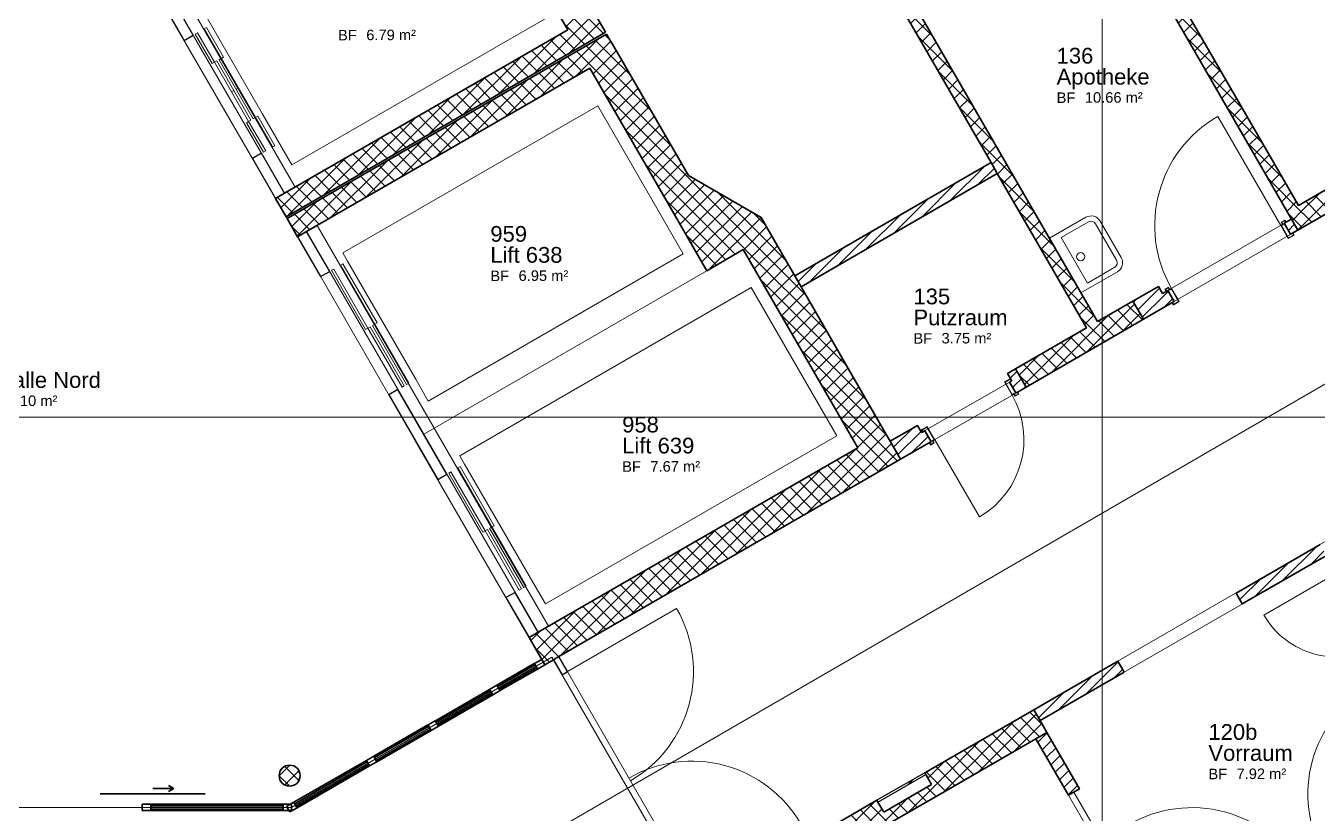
# Model space of a CAD drawing. Header units: centimetres. Extents: x -63 to 12757, y -227 to 7527.
# Drawn here: x 3756 to 4987, y 2615 to 3366 of the extents above; entities that cross this region are included whole.
import ezdxf

# ---------------------------------------------------------------- set-up
doc = ezdxf.new("R2010")
doc.units = ezdxf.units.CM
for name, color, linetype, lineweight in [('A----___H_HATCH', 252, 'Continuous', 9), ('A----___J_MARKEN', 252, 'Continuous', 15), ('A----___M_0', 7, 'Continuous', 9), ('A_E--___E_WAENDE', 7, 'Continuous', 35), ('A_E0-___E_DECKEN', 7, 'Continuous', 9), ('A_E2-___E_STUETZEN', 7, 'Continuous', 35), ('A_E5-___E_FENTUER', 252, 'Continuous', 9), ('A_I4-___E_SANITAER', 253, 'Continuous', 9), ('A_I6-___E_LIFTE', 7, 'Continuous', 9), ('A_M1-___E_TRENNWAENDE', 7, 'Continuous', 25), ('A_Z20___E_RAUM', 255, 'Continuous', 9), ('A_Z21___T_RAUMTEXT', 7, 'Continuous', 15)]:
    doc.layers.add(name, color=color, linetype=linetype, lineweight=lineweight)
doc.styles.add('Arial_1', font='arial.ttf', dxfattribs={"height": 0.2})
doc.styles.add('Arial_2', font='arial.ttf', dxfattribs={"height": 10})
doc.styles.add('Arial_3', font='arial.ttf', dxfattribs={"height": 15})
pattern_1 = [(45, (0, 0), (-7.071068, 7.071068), []), (135, (0, 0), (-7.071068, -7.071068), [])]
pattern_2 = [(45, (0, 0), (-5.656854, 5.656854), [])]
pattern_3 = [(45, (0, 0), (-22.45064, 22.45064), []), (45, (22.45, 0), (-22.45064, 22.45064), [15.875, -7.937])]

# ---------------------------------------------------------------- blocks, each defined once
blk = doc.blocks.new('_Schiebetür 1-flg - 90 x 210-1930284-033O')
at = {"layer": 'A_E5-___E_FENTUER'}
for p, q in [((-98, 2.1), (0, 2.1)), ((-64, -2.9), (-59, 0)), ((-45, 10.6), (-49, 10.6)), ((-49, 10.6), (-49, 4.6)), ((-49, 4.6), (-45, 4.6)), ((-45, 4.6), (-45, 10.6)), ((49, 10.6), (45, 10.6)), ((45, 10.6), (45, 4.6)), ((-64, -2.9), (-59, -5.8)), ((-44, -2.9), (-64, -2.9))]:
    blk.add_line(p, q, dxfattribs=at)
blk = doc.blocks.new('_Zargentür 1-flg - 120 x 210-2022588-033O')
at = {"layer": 'A_E5-___E_FENTUER'}
for p, q in [((-60, -3.3), (-60, 116.7)), ((-66, -0.8), (-62, -0.8)), ((-66, -3.3), (-66, -0.8)), ((-65.5, -3.3), (-66, -3.3)), ((-65.5, -1.3), (-65.5, -3.3)), ((-62.5, -1.3), (-65.5, -1.3)), ((-62.5, -3.8), (-62.5, -1.3)), ((-60.5, -3.8), (-62.5, -3.8)), ((-62, -0.8), (-62, -3.3)), ((-62, -3.3), (-60, -3.3)), ((-60.5, -20.3), (-60.5, -3.8)), ((-60, -3.3), (-60, -20.8)), ((60, -3.3), (62, -3.3)), ((60, -20.8), (60, -3.3)), ((60.5, -3.8), (60.5, -20.3)), ((62.5, -3.8), (60.5, -3.8)), ((62, -0.8), (66, -0.8)), ((62, -3.3), (62, -0.8)), ((62.5, -1.3), (62.5, -3.8)), ((65.5, -1.3), (62.5, -1.3)), ((65.5, -3.3), (65.5, -1.3)), ((66, -3.3), (65.5, -3.3)), ((66, -0.8), (66, -3.3)), ((-66.5, -18.3), (-66, -18.3)), ((-66.5, -20.8), (-66.5, -18.3)), ((-60, -20.8), (-66.5, -20.8)), ((-66, -18.3), (-66, -20.3)), ((-66, -20.3), (-60.5, -20.3)), ((66.5, -20.8), (60, -20.8)), ((60.5, -20.3), (66, -20.3)), ((66, -18.3), (66.5, -18.3)), ((66, -20.3), (66, -18.3)), ((66.5, -18.3), (66.5, -20.8))]:
    blk.add_line(p, q, dxfattribs=at)
blk.add_arc((-60, -3.3), 120, 360, 90, dxfattribs=at)
blk = doc.blocks.new('_Zargentür 1-flg - 120 x 210-2022589-033O')
at = {"layer": 'A_E5-___E_FENTUER'}
for p, q in [((-60, 20.8), (-66.5, 20.8)), ((-66.5, 20.8), (-66.5, 18.3)), ((-66.5, 18.3), (-66, 18.3)), ((-66, 18.3), (-66, 20.3)), ((-66, 20.3), (-60.5, 20.3)), ((-60.5, 20.3), (-60.5, 3.8)), ((-60, 3.3), (-60, 20.8)), ((60, 20.8), (60, 3.3)), ((66.5, 20.8), (60, 20.8)), ((60.5, 3.8), (60.5, 20.3)), ((60.5, 20.3), (66, 20.3)), ((66, 20.3), (66, 18.3)), ((66, 18.3), (66.5, 18.3)), ((66.5, 18.3), (66.5, 20.8)), ((-65.5, 3.3), (-66, 3.3)), ((-66, 3.3), (-66, 0.8)), ((-66, 0.8), (-62, 0.8)), ((-65.5, 1.3), (-65.5, 3.3)), ((-62.5, 1.3), (-65.5, 1.3)), ((-60.5, 3.8), (-62.5, 3.8)), ((-62.5, 3.8), (-62.5, 1.3)), ((-62, 0.8), (-62, 3.3)), ((-62, 3.3), (-60, 3.3)), ((-60, 3.3), (-60, -116.7)), ((60, 3.3), (62, 3.3)), ((62.5, 3.8), (60.5, 3.8)), ((62, 3.3), (62, 0.8)), ((62, 0.8), (66, 0.8)), ((62.5, 1.3), (62.5, 3.8)), ((65.5, 1.3), (62.5, 1.3)), ((66, 3.3), (65.5, 3.3)), ((65.5, 3.3), (65.5, 1.3)), ((66, 0.8), (66, 3.3))]:
    blk.add_line(p, q, dxfattribs=at)
blk.add_arc((-60, 3.3), 120, 270, 0, dxfattribs=at)
blk = doc.blocks.new('_Zargentür 1-flg - 80 x 210-2022590-033O')
at = {"layer": 'A_E5-___E_FENTUER'}
for p, q in [((-40, 18.3), (-46.5, 18.3)), ((-46.5, 18.3), (-46.5, 15.8)), ((-46.5, 15.8), (-46, 15.8)), ((-46, 15.8), (-46, 17.8)), ((-46, 17.8), (-40.5, 17.8)), ((-40.5, 17.8), (-40.5, 6.3)), ((-40, 5.8), (-40, 18.3)), ((40, 18.3), (40, 5.8)), ((46.5, 18.3), (40, 18.3)), ((40.5, 6.3), (40.5, 17.8)), ((40.5, 17.8), (46, 17.8)), ((46, 17.8), (46, 15.8)), ((46, 15.8), (46.5, 15.8)), ((46.5, 15.8), (46.5, 18.3)), ((-45.5, 5.8), (-46, 5.8)), ((-46, 5.8), (-46, 3.3)), ((-46, 3.3), (-42, 3.3)), ((-45.5, 3.8), (-45.5, 5.8)), ((-42.5, 3.8), (-45.5, 3.8)), ((-40.5, 6.3), (-42.5, 6.3)), ((-42.5, 6.3), (-42.5, 3.8)), ((-42, 3.3), (-42, 5.8)), ((-42, 5.8), (-40, 5.8)), ((-40, 5.8), (-40, -74.2)), ((40, 5.8), (42, 5.8)), ((42.5, 6.3), (40.5, 6.3)), ((42, 5.8), (42, 3.3)), ((42, 3.3), (46, 3.3)), ((42.5, 3.8), (42.5, 6.3)), ((45.5, 3.8), (42.5, 3.8)), ((46, 5.8), (45.5, 5.8)), ((45.5, 5.8), (45.5, 3.8)), ((46, 3.3), (46, 5.8))]:
    blk.add_line(p, q, dxfattribs=at)
blk.add_arc((-40, 5.8), 80, 270, 0, dxfattribs=at)
blk = doc.blocks.new('_Zargentür 1-flg - 120 x 210-2022513-033O')
at = {"layer": 'A_E5-___E_FENTUER'}
for p, q in [((-60, 19.3), (-66.5, 19.3)), ((-66.5, 19.3), (-66.5, 16.8)), ((-66.5, 16.8), (-66, 16.8)), ((-66, 16.8), (-66, 18.8)), ((-66, 18.8), (-60.5, 18.8)), ((-60.5, 18.8), (-60.5, 5.3)), ((-60, 4.8), (-60, 19.3)), ((60, 19.3), (60, 4.8)), ((66.5, 19.3), (60, 19.3)), ((60.5, 5.3), (60.5, 18.8)), ((60.5, 18.8), (66, 18.8)), ((66, 18.8), (66, 16.8)), ((66, 16.8), (66.5, 16.8)), ((66.5, 16.8), (66.5, 19.3)), ((-65.5, 4.8), (-66, 4.8)), ((-66, 4.8), (-66, 2.3)), ((-66, 2.3), (-62, 2.3)), ((-65.5, 2.8), (-65.5, 4.8)), ((-62.5, 2.8), (-65.5, 2.8)), ((-60.5, 5.3), (-62.5, 5.3)), ((-62.5, 5.3), (-62.5, 2.8)), ((-62, 2.3), (-62, 4.8)), ((-62, 4.8), (-60, 4.8)), ((-60, 4.8), (-60, -115.2)), ((60, 4.8), (62, 4.8)), ((62.5, 5.3), (60.5, 5.3)), ((62, 4.8), (62, 2.3)), ((62, 2.3), (66, 2.3)), ((62.5, 2.8), (62.5, 5.3)), ((65.5, 2.8), (62.5, 2.8)), ((66, 4.8), (65.5, 4.8)), ((65.5, 4.8), (65.5, 2.8)), ((66, 2.3), (66, 4.8))]:
    blk.add_line(p, q, dxfattribs=at)
blk.add_arc((-60, 4.8), 120, 270, 0, dxfattribs=at)
blk = doc.blocks.new('_Zargentür 1-flg - 85 x 210-2022516-033O')
at = {"layer": 'A_E5-___E_FENTUER'}
for p, q in [((-42.5, 19.3), (-49, 19.3)), ((-49, 19.3), (-49, 16.8)), ((-49, 16.8), (-48.5, 16.8)), ((-48.5, 16.8), (-48.5, 18.8)), ((-48.5, 18.8), (-43, 18.8)), ((-43, 18.8), (-43, 5.3)), ((-42.5, 4.8), (-42.5, 19.3)), ((42.5, 19.3), (42.5, 4.8)), ((49, 19.3), (42.5, 19.3)), ((43, 5.3), (43, 18.8)), ((43, 18.8), (48.5, 18.8)), ((48.5, 18.8), (48.5, 16.8)), ((48.5, 16.8), (49, 16.8)), ((49, 16.8), (49, 19.3)), ((-48, 4.8), (-48.5, 4.8)), ((-48.5, 4.8), (-48.5, 2.3)), ((-48.5, 2.3), (-44.5, 2.3)), ((-48, 2.8), (-48, 4.8)), ((-45, 2.8), (-48, 2.8)), ((-43, 5.3), (-45, 5.3)), ((-45, 5.3), (-45, 2.8)), ((-44.5, 2.3), (-44.5, 4.8)), ((-44.5, 4.8), (-42.5, 4.8)), ((-42.5, 4.8), (-42.5, -80.2)), ((42.5, 4.8), (44.5, 4.8)), ((45, 5.3), (43, 5.3)), ((44.5, 4.8), (44.5, 2.3)), ((44.5, 2.3), (48.5, 2.3)), ((45, 2.8), (45, 5.3)), ((48, 2.8), (45, 2.8)), ((48.5, 4.8), (48, 4.8)), ((48, 4.8), (48, 2.8)), ((48.5, 2.3), (48.5, 4.8))]:
    blk.add_line(p, q, dxfattribs=at)
blk.add_arc((-42.5, 4.8), 85, 270, 0, dxfattribs=at)
blk = doc.blocks.new('_Beton Rund - _Beton Rund-1856225-033O')
at = {"layer": 'A_E2-___E_STUETZEN'}
h = blk.add_hatch(dxfattribs=at)
h.set_pattern_fill('FP_21', color=256, style=0, pattern_type=2)
h.set_pattern_definition([(45, (-4007.24, -2651.66), (-7.071068, 7.071068), []), (135, (-4007.24, -2651.66), (-7.071068, -7.071068), [])])
h.paths.add_polyline_path([(1.7, -9.8), (5, -8.7), (7.7, -6.4), (9.4, -3.4), (10, 0), (9.4, 3.4), (7.7, 6.4), (5, 8.7), (1.7, 9.8), (-1.7, 9.8), (-5, 8.7), (-7.7, 6.4), (-9.4, 3.4), (-10, 0), (-9.4, -3.4), (-7.7, -6.4), (-5, -8.7), (-1.7, -9.8)], flags=0)
for start, end in [(360, 180), (180, 360)]:
    blk.add_arc((0, 0), 10, start, end, dxfattribs=at)
blk = doc.blocks.new('_Tür 1-flg - 120 x 210-1934691-033O')
at = {"layer": 'A_E5-___E_FENTUER'}
blk.add_line((-60, 2.94), (-60, 122.94), dxfattribs=at)
blk.add_arc((-60, 2.94), 120, 360, 90, dxfattribs=at)
blk = doc.blocks.new('_Tür 1-flg - 120 x 210-1934692-033O')
at = {"layer": 'A_E5-___E_FENTUER'}
blk.add_line((-60, -2.94), (-60, -122.94), dxfattribs=at)
blk.add_arc((-60, -2.94), 120, 270, 0, dxfattribs=at)
blk = doc.blocks.new('_Waschbecken - 600 x 500-735742-033O')
at = {"layer": 'A_I4-___E_SANITAER'}
for p, q in [((32.6, 56), (-7.4, 56)), ((-7.4, 51), (32.6, 51)), ((-7.4, 51), (32.6, 51)), ((-17.4, 46), (-17.4, 6)), ((-12.4, 16), (-12.4, 46)), ((-12.4, 16), (-12.4, 46)), ((37.6, 46), (37.6, 16)), ((37.6, 46), (37.6, 16)), ((42.6, 6), (42.6, 46)), ((37.6, 16), (-12.4, 16)), ((37.6, 16), (-12.4, 16)), ((-17.4, 6), (42.6, 6))]:
    blk.add_line(p, q, dxfattribs=at)
blk.add_circle((12.6, 23), 4, dxfattribs=at)
for centre, radius, start, end in [((-7.4, 46), 10, 90, 180), ((-7.4, 46), 10, 90, 180), ((-7.4, 46), 5, 90, 180), ((-7.4, 46), 5, 90, 180), ((32.6, 46), 10, 360, 90), ((32.6, 46), 10, 360, 90), ((32.6, 46), 5, 0, 90), ((32.6, 46), 5, 0, 90)]:
    blk.add_arc(centre, radius, start, end, dxfattribs=at)
blk = doc.blocks.new('A_Wand_Lift Nord - A_Wand_Lift Nord-1810865-033O')
at = {"layer": 'A----___H_HATCH'}
h = blk.add_hatch(dxfattribs=at)
h.set_pattern_fill('FP_2', color=256, style=0, pattern_type=2)
h.set_pattern_definition(pattern_1)
h.paths.add_polyline_path([(4404.6, 3132.8), (4465.4, 3167.9), (4456.4, 3183.4), (4387.1, 3223.4), (4361, 3208.4)], flags=0)
at = {"layer": 'A_E--___E_WAENDE'}
for p, q in [((4387.1, 3223.4), (4387.1, 3223.4)), ((4456.4, 3183.4), (4387.1, 3223.4)), ((4361.1, 3208.4), (4361, 3208.4)), ((4361, 3208.4), (4404.6, 3132.8)), ((4465.4, 3167.9), (4456.4, 3183.4)), ((4404.6, 3132.8), (4439.4, 3152.9))]:
    blk.add_line(p, q, dxfattribs=at)
blk = doc.blocks.new('_Schiebetür 2-flg - Fassade - _Schiebetür 2-flg - Fassade-1818528-033O')
at = {"layer": 'A_E--___E_WAENDE'}
for p, q in [((-150, 13), (-50, 13)), ((-120, 18), (-115, 20.9)), ((-100, 18), (-120, 18)), ((-120, 18), (-115, 15.1)), ((50, 13), (150, 13)), ((100, 18), (120, 18)), ((120, 18), (115, 20.9)), ((120, 18), (115, 15.1))]:
    blk.add_line(p, q, dxfattribs=at)
blk = doc.blocks.new('System Elemente - Verglasung-1818611-033O')
at = {"layer": 'A_E--___E_WAENDE'}
for p, q in [((63, 1.5), (-63, 1.5)), ((-63, 1.5), (-63, -1.5)), ((63, -1.5), (63, 1.5)), ((-63, -1.5), (63, -1.5))]:
    blk.add_line(p, q, dxfattribs=at)
blk = doc.blocks.new('Rechteckiger Pfosten - 8 x 6-1818468-033O')
at = {"layer": 'A_E--___E_WAENDE'}
for p, q in [((-4, 3), (4, 3)), ((-4, -3), (-4, 3)), ((4, 3), (4, -3)), ((4, -3), (-4, -3))]:
    blk.add_line(p, q, dxfattribs=at)
blk = doc.blocks.new('Rechteckiger Pfosten - 8 x 6-1818479-033O')
at = {"layer": 'A_E--___E_WAENDE'}
for p, q in [((-8, 3), (0, 3)), ((-8, -3), (-8, 3)), ((0, 3), (0, -3)), ((0, -3), (-8, -3))]:
    blk.add_line(p, q, dxfattribs=at)
blk = doc.blocks.new('System Elemente - Verglasung-1818475-033O')
at = {"layer": 'A_E--___E_WAENDE'}
for p, q in [((39.9, 1.5), (-39.9, 1.5)), ((-39.9, 1.5), (-39.9, -1.5)), ((39.9, -1.5), (39.9, 1.5)), ((-39.9, -1.5), (39.9, -1.5))]:
    blk.add_line(p, q, dxfattribs=at)
blk = doc.blocks.new('System Elemente - Verglasung-1818476-033O')
at = {"layer": 'A_E--___E_WAENDE'}
for p, q in [((29.875, 1.5), (-29.875, 1.5)), ((-29.875, 1.5), (-29.875, -1.5)), ((29.875, -1.5), (29.875, 1.5)), ((-29.875, -1.5), (29.875, -1.5))]:
    blk.add_line(p, q, dxfattribs=at)
blk = doc.blocks.new('System Elemente - Verglasung-1818477-033O')
at = {"layer": 'A_E--___E_WAENDE'}
for p, q in [((20.6, 1.5), (-20.6, 1.5)), ((-20.6, 1.5), (-20.6, -1.5)), ((20.6, -1.5), (20.6, 1.5)), ((-20.6, -1.5), (20.6, -1.5))]:
    blk.add_line(p, q, dxfattribs=at)
blk = doc.blocks.new('Rechteckiger Pfosten - 8 x 6-1818478-033O')
at = {"layer": 'A_E--___E_WAENDE'}
for p, q in [((0, 3), (-8, 3)), ((-8, 3), (-8, -3)), ((0, -3), (0, 3)), ((-8, -3), (0, -3))]:
    blk.add_line(p, q, dxfattribs=at)
blk = doc.blocks.new('_Aufzug 4-flg - Versatz zweiseitig-410630-033O')
at = {"layer": 'A_I6-___E_LIFTE'}
for p, q in [((-32.5, -17.8), (-65, -17.8)), ((-65, -17.8), (-65, -20.3)), ((-65, -20.3), (-32.5, -20.3)), ((-32.5, -20.3), (-32.5, -17.8)), ((0, -20.3), (-32.5, -20.3)), ((-32.5, -20.3), (-32.5, -22.8)), ((-32.5, -22.8), (0, -22.8)), ((0, -22.8), (0, -20.3)), ((32.5, -20.3), (0, -20.3)), ((0, -20.3), (0, -22.8)), ((0, -22.8), (32.5, -22.8)), ((65, -17.8), (32.5, -17.8)), ((32.5, -17.8), (32.5, -20.3)), ((32.5, -20.3), (65, -20.3)), ((32.5, -22.8), (32.5, -20.3)), ((65, -20.3), (65, -17.8)), ((-32.5, -35.3), (-89, -35.3)), ((-89, -35.3), (-89, -315.8)), ((-65, -30.3), (-65, -27.8)), ((-65, -27.8), (65, -27.8)), ((-65, -30.3), (-32.5, -30.3)), ((-32.5, -30.3), (-32.5, -25.3)), ((-32.5, -25.3), (32.5, -25.3)), ((-32.5, -35.3), (32.5, -35.3)), ((0, -27.8), (0, -25.3)), ((32.5, -30.3), (32.5, -25.3)), ((32.5, -30.3), (65, -30.3)), ((74, -35.3), (32.5, -35.3)), ((65, -30.3), (65, -27.8)), ((74, -315.8), (74, -35.3)), ((-89, -315.8), (74, -315.8))]:
    blk.add_line(p, q, dxfattribs=at)
blk = doc.blocks.new('_Aufzug 2-flg - Versatz 9_24-446078-033O')
at = {"layer": 'A_I6-___E_LIFTE'}
for p, q in [((-74, 35.3), (-74, 315.8)), ((-74, 315.8), (89, 315.8)), ((89, 315.8), (89, 35.3)), ((-74, 35.3), (-65, 35.3)), ((-65, 35.3), (65, 35.3)), ((-65, 30.3), (-65, 27.8)), ((-65, 30.3), (0, 30.3)), ((-65, 27.8), (65, 27.8)), ((0, 30.3), (0, 25.3)), ((0, 25.3), (65, 25.3)), ((65, 35.3), (89, 35.3)), ((65, 27.8), (65, 25.3)), ((0, 20.3), (-65, 20.3)), ((-65, 20.3), (-65, 17.8)), ((-65, 17.8), (0, 17.8)), ((65, 22.8), (0, 22.8)), ((0, 22.8), (0, 20.3)), ((0, 20.3), (65, 20.3)), ((0, 17.8), (0, 20.3)), ((65, 20.3), (65, 22.8))]:
    blk.add_line(p, q, dxfattribs=at)
blk = doc.blocks.new('_Aufzug 2-flg - Versatz 9_24-445957-033O')
at = {"layer": 'A_I6-___E_LIFTE'}
for p, q in [((-74, 35.3), (-74, 355.8)), ((-74, 355.8), (89, 355.8)), ((89, 355.8), (89, 35.3)), ((-74, 35.3), (-65, 35.3)), ((-65, 35.3), (65, 35.3)), ((-65, 30.3), (-65, 27.8)), ((-65, 30.3), (0, 30.3)), ((-65, 27.8), (65, 27.8)), ((0, 30.3), (0, 25.3)), ((0, 25.3), (65, 25.3)), ((65, 35.3), (89, 35.3)), ((65, 27.8), (65, 25.3)), ((0, 20.3), (-65, 20.3)), ((-65, 20.3), (-65, 17.8)), ((-65, 17.8), (0, 17.8)), ((65, 22.8), (0, 22.8)), ((0, 22.8), (0, 20.3)), ((0, 20.3), (65, 20.3)), ((0, 17.8), (0, 20.3)), ((65, 20.3), (65, 22.8))]:
    blk.add_line(p, q, dxfattribs=at)
blk = doc.blocks.new('Rechteckiger Pfosten - 8 x 6-1818472-033O')
at = {"layer": 'A_E--___E_WAENDE'}
for p, q in [((4240.3, 2758.5), (4204.6, 2737.9)), ((4240.3, 2758.5), (4243.3, 2753.3)), ((4243.3, 2753.3), (4207.6, 2732.7)), ((4207.6, 2732.7), (4204.6, 2737.9))]:
    blk.add_line(p, q, dxfattribs=at)
blk = doc.blocks.new('Rechteckiger Pfosten - 8 x 6-1818474-033O')
at = {"layer": 'A_E--___E_WAENDE'}
for p, q in [((4080.4, 2666.1), (4011.3, 2626.3)), ((4083.4, 2661), (4014.3, 2621.1)), ((4080.4, 2666.1), (4083.4, 2661)), ((4014.3, 2621.1), (4011.3, 2626.3))]:
    blk.add_line(p, q, dxfattribs=at)
blk = doc.blocks.new('Rechteckiger Pfosten - 8 x 6-1818471-033O')
at = {"layer": 'A_E--___E_WAENDE'}
for p, q in [((4197.7, 2733.9), (4146, 2704)), ((4197.7, 2733.9), (4200.7, 2728.7)), ((4200.7, 2728.7), (4149, 2698.8)), ((4149, 2698.8), (4146, 2704))]:
    blk.add_line(p, q, dxfattribs=at)
blk = doc.blocks.new('Rechteckiger Pfosten - 8 x 6-1818608-033O')
at = {"layer": 'A_E--___E_WAENDE'}
for p, q in [((3874.8, 2618.4), (3874.8, 2624.4)), ((4000.9, 2624.4), (3874.8, 2624.4)), ((4000.9, 2624.4), (4000.9, 2618.4)), ((4000.9, 2618.4), (3874.8, 2618.4))]:
    blk.add_line(p, q, dxfattribs=at)
blk = doc.blocks.new('_Beschriftung Räume - Nummer_ Name_ Fläche-157530-033O')
at = {"layer": 'A_Z21___T_RAUMTEXT', "insert": (-0.364, -0.522), "char_height": 0.2, "width": 0.44093, "attachment_point": 1, "style": 'Arial_1'}
blk.add_mtext('BF', dxfattribs=at)

msp = doc.modelspace()

# ---------------------------------------------------------------- hatches: boundary and pattern name
at = {"layer": 'A----___H_HATCH'}
h = msp.add_hatch(dxfattribs=at)
h.set_pattern_fill('FP_2', color=256, style=0, pattern_type=2)
h.set_pattern_definition(pattern_1)
h.paths.add_polyline_path([(4967.8, 3171.5), (4978.2, 3177.5), (4715.7, 3632.2), (4705.3, 3626.2), (4967.8, 3171.6)], flags=0)
h = msp.add_hatch(dxfattribs=at)
h.set_pattern_fill('FP_2', color=256, style=0, pattern_type=2)
h.set_pattern_definition(pattern_1)
h.paths.add_polyline_path([(4282.2, 3345), (4308.2, 3360), (4179.2, 3583.5), (4153.2, 3568.5), (4272.2, 3362.3)], flags=0)
h = msp.add_hatch(dxfattribs=at)
h.set_pattern_fill('FP_2', color=256, style=0, pattern_type=2)
h.set_pattern_definition(pattern_1)
h.paths.add_polyline_path([(4766.5, 3078.4), (4776.9, 3084.4), (4543.8, 3487.9), (4533.4, 3481.9), (4752.5, 3102.7)], flags=0)
h = msp.add_hatch(dxfattribs=at)
h.set_pattern_fill('FP_2', color=256, style=0, pattern_type=2)
h.set_pattern_definition(pattern_1)
h.paths.add_polyline_path([(4003.8, 3184.3), (4282.2, 3345), (4272.2, 3362.3), (3993.8, 3201.6)], flags=0)
h = msp.add_hatch(dxfattribs=at)
h.set_pattern_fill('FP_2', color=256, style=0, pattern_type=2)
h.set_pattern_definition(pattern_1)
h.paths.add_polyline_path([(4014.8, 3165.2), (4319.1, 3340.9), (4309.1, 3358.2), (4004.8, 3182.5)], flags=0)
h = msp.add_hatch(dxfattribs=at)
h.set_pattern_fill('FP_2', color=256, style=0, pattern_type=2)
h.set_pattern_definition(pattern_1)
h.paths.add_polyline_path([(4361.1, 3208.4), (4387.1, 3223.4), (4319.1, 3340.9), (4293.1, 3325.9)], flags=0)
h = msp.add_hatch(dxfattribs=at)
h.set_pattern_fill('FP_2', color=256, style=0, pattern_type=2)
h.set_pattern_definition(pattern_1)
h.paths.add_polyline_path([(4978.2, 3177.5), (5149.7, 3276.5), (5139.7, 3293.9), (4968.2, 3194.9)], flags=0)
h = msp.add_hatch(dxfattribs=at)
h.set_pattern_fill('FP_18', color=256, style=0, pattern_type=2)
h.set_pattern_definition(pattern_2)
h.paths.add_polyline_path([(4494.4, 3117.6), (4681.4, 3225.6), (4675.4, 3236), (4488.4, 3128)], flags=0)
h = msp.add_hatch(dxfattribs=at)
h.set_pattern_fill('FP_18', color=256, style=0, pattern_type=2)
h.set_pattern_definition(pattern_2)
h.paths.add_polyline_path([(4844.8, 3100.6), (4850, 3103.6), (4844, 3114), (4838.8, 3111), (4843.6, 3102.7)], flags=0)
h.paths.add_polyline_path([(4960.8, 3167.6), (4967.8, 3171.6), (4961.8, 3182), (4954.8, 3178)], flags=0)
h = msp.add_hatch(dxfattribs=at)
h.set_pattern_fill('FP_2', color=256, style=0, pattern_type=2)
h.set_pattern_definition(pattern_1)
h.paths.add_polyline_path([(4548.4, 2964.1), (4574.3, 2979.1), (4465.4, 3167.9), (4439.4, 3152.9), (4468.3, 3102.7)], flags=0)
h = msp.add_hatch(dxfattribs=at)
h.set_pattern_fill('FP_18', color=256, style=0, pattern_type=2)
h.set_pattern_definition(pattern_2)
h.paths.add_polyline_path([(4820.6, 3086.5), (4844.8, 3100.5), (4834.8, 3117.9), (4810.6, 3103.9), (4811.2, 3102.7)], flags=0)
h = msp.add_hatch(dxfattribs=at)
h.set_pattern_fill('FP_2', color=256, style=0, pattern_type=2)
h.set_pattern_definition(pattern_1)
h.paths.add_polyline_path([(4708.8, 3022), (4820.6, 3086.5), (4810.6, 3103.9), (4698.8, 3039.3)], flags=0)
h = msp.add_hatch(dxfattribs=at)
h.set_pattern_fill('FP_18', color=256, style=0, pattern_type=2)
h.set_pattern_definition(pattern_2)
h.paths.add_polyline_path([(4701.1, 3017.5), (4708.9, 3022), (4698.8, 3039.4), (4691.1, 3034.9), (4695.1, 3027.9)], flags=0)
h = msp.add_hatch(dxfattribs=at)
h.set_pattern_fill('FP_18', color=256, style=0, pattern_type=2)
h.set_pattern_definition(pattern_2)
h.paths.add_polyline_path([(4615.3, 2968.1), (4618.3, 2969.8), (4612.3, 2980.2), (4609.3, 2978.5), (4614.8, 2969)], flags=0)
h.paths.add_polyline_path([(4698.9, 3016.3), (4701.1, 3017.5), (4695.1, 3027.9), (4692.9, 3026.7)], flags=0)
h = msp.add_hatch(dxfattribs=at)
h.set_pattern_fill('FP_18', color=256, style=0, pattern_type=2)
h.set_pattern_definition(pattern_2)
h.paths.add_polyline_path([(4589.3, 2953.1), (4615.3, 2968.1), (4605.3, 2985.4), (4579.3, 2970.4), (4583.5, 2963.3)], flags=0)
h = msp.add_hatch(dxfattribs=at)
h.set_pattern_fill('FP_2', color=256, style=0, pattern_type=2)
h.set_pattern_definition(pattern_1)
h.paths.add_polyline_path([(4250.3, 2757.3), (4589.3, 2953.1), (4574.3, 2979.1), (4235.3, 2783.3)], flags=0)
h = msp.add_hatch(dxfattribs=at)
h.set_pattern_fill('FP_18', color=256, style=0, pattern_type=2)
h.set_pattern_definition(pattern_2)
h.paths.add_polyline_path([(4722.1, 2704.1), (4802.2, 2750.4), (4796.2, 2760.7), (4716.1, 2714.5)], flags=0)
h.paths.add_polyline_path([(4914.8, 2815.4), (4994.9, 2861.6), (4988.9, 2872), (4908.8, 2825.7)], flags=0)
h = msp.add_hatch(dxfattribs=at)
h.set_pattern_fill('FP_15', color=256, style=0, pattern_type=2)
h.set_pattern_definition(pattern_3)
h.paths.add_polyline_path([(4393.5, 2528.2), (4398.7, 2531.2), (4390.5, 2545.5), (4385.3, 2542.5)], flags=0)
h.paths.add_polyline_path([(4266.8, 2747.8), (4272, 2750.8), (4263.7, 2765.1), (4258.5, 2762.1)], flags=0)
h = msp.add_hatch(dxfattribs=at)
h.set_pattern_fill('FP_2', color=256, style=0, pattern_type=2)
h.set_pattern_definition(pattern_1)
h.paths.add_polyline_path([(4624.7, 2632.8), (4728.6, 2692.8), (4716.1, 2714.5), (4612.2, 2654.5), (4618.7, 2643.2)], flags=0)
h = msp.add_hatch(dxfattribs=at)
h.set_pattern_fill('FP_18', color=256, style=0, pattern_type=2)
h.set_pattern_definition(pattern_2)
h.paths.add_polyline_path([(4749.2, 2633.1), (4759.6, 2639.1), (4728.6, 2692.8), (4718.2, 2686.8)], flags=0)
h = msp.add_hatch(dxfattribs=at)
h.set_pattern_fill('FP_15', color=256, style=0, pattern_type=2)
h.set_pattern_definition(pattern_3)
h.paths.add_polyline_path([(4567.7, 2626.5), (4613.2, 2652.8), (4612.2, 2654.5), (4566.7, 2628.2)], flags=0)
h = msp.add_hatch(dxfattribs=at)
h.set_pattern_fill('FP_2', color=256, style=0, pattern_type=2)
h.set_pattern_definition(pattern_1)
h.paths.add_polyline_path([(4579.2, 2606.6), (4624.7, 2632.8), (4618.7, 2643.2), (4573.2, 2617), (4579.2, 2606.6)], flags=0)
h = msp.add_hatch(dxfattribs=at)
h.set_pattern_fill('FP_2', color=256, style=0, pattern_type=2)
h.set_pattern_definition(pattern_1)
h.paths.add_polyline_path([(4501.3, 2561.6), (4579.2, 2606.6), (4566.7, 2628.2), (4488.8, 2583.2), (4497.7, 2567.9)], flags=0)

# ---------------------------------------------------------------- linework, layer by layer
at = {"layer": 'A----___J_MARKEN'}
for p, q in [((246.8, 273.7), (11178.4, 6609.7)), ((4781.3, 307.9), (4781.3, 5384.5)), ((796.8, 2993.2), (12693.4, 2993.2))]:
    msp.add_line(p, q, dxfattribs=at)
at = {"layer": 'A----___M_0'}
msp.add_line((4404.7, 3132.8), (4134.9, 2977.1), dxfattribs=at)
at = {"layer": 'A_E--___E_WAENDE'}
for p, q in [((4968.2, 3194.9), (4715.7, 3632.2)), ((4705.3, 3626.2), (4961.8, 3182)), ((4163.2, 3551.1), (4272.2, 3362.3)), ((4776.9, 3084.4), (4543.8, 3487.9)), ((4533.4, 3481.9), (4675.4, 3236)), ((4308.2, 3360), (4263.1, 3438.2)), ((4272.2, 3362.3), (4002.4, 3206.6)), ((4309.1, 3358.2), (4004.8, 3182.5)), ((4282.2, 3345), (4308.2, 3360)), ((4319.1, 3340.9), (4309.1, 3358.2)), ((4003.8, 3184.3), (4282.2, 3345)), ((4387.1, 3223.4), (4319.1, 3340.9)), ((4023.4, 3170.2), (4293.1, 3325.9)), ((4293.1, 3325.9), (4361.1, 3208.4)), ((5139.7, 3293.9), (4968.2, 3194.9)), ((4978.2, 3177.5), (5149.7, 3276.5)), ((4675.4, 3236), (4488.4, 3128)), ((4681.4, 3225.6), (4675.4, 3236)), ((4494.4, 3117.6), (4681.4, 3225.6)), ((4681.4, 3225.6), (4766.5, 3078.4)), ((3993.8, 3201.6), (4002.4, 3206.6)), ((3993.8, 3201.6), (4003.8, 3184.3)), ((4004.8, 3182.5), (4014.8, 3165.2)), ((4961.8, 3182), (4954.8, 3178)), ((4954.8, 3178), (4960.8, 3167.6)), ((4967.8, 3171.6), (4961.8, 3182)), ((4967.8, 3171.5), (4978.2, 3177.5)), ((4023.4, 3170.2), (4014.8, 3165.2)), ((4488.4, 3128), (4465.4, 3167.9)), ((4960.8, 3167.6), (4967.8, 3171.6)), ((4967.8, 3171.6), (4967.8, 3171.5)), ((4439.4, 3152.9), (4548.4, 2964.1)), ((4488.4, 3128), (4494.4, 3117.6)), ((4574.3, 2979.1), (4494.4, 3117.6)), ((4834.8, 3117.9), (4810.6, 3103.9)), ((4838.8, 3111), (4834.8, 3117.9)), ((4810.6, 3103.9), (4776.9, 3084.4)), ((4820.6, 3086.5), (4810.6, 3103.9)), ((4810.6, 3103.9), (4820.6, 3086.5)), ((4844, 3114), (4838.8, 3111)), ((4850, 3103.6), (4844, 3114)), ((4844.8, 3100.6), (4850, 3103.6)), ((4820.6, 3086.5), (4844.8, 3100.5)), ((4844.8, 3100.5), (4844.8, 3100.6)), ((4766.5, 3078.4), (4698.8, 3039.3)), ((4708.8, 3022), (4820.6, 3086.5)), ((4698.8, 3039.4), (4691.1, 3034.9)), ((4691.1, 3034.9), (4695.1, 3027.9)), ((4708.9, 3022), (4698.8, 3039.4)), ((4698.8, 3039.3), (4708.8, 3022)), ((4695.1, 3027.9), (4692.9, 3026.7)), ((4692.9, 3026.7), (4698.9, 3016.3)), ((4698.9, 3016.3), (4701.1, 3017.5)), ((4701.1, 3017.5), (4708.9, 3022)), ((4605.3, 2985.4), (4579.3, 2970.4)), ((4609.3, 2978.5), (4605.3, 2985.4)), ((4612.3, 2980.2), (4609.3, 2978.5)), ((4618.3, 2969.8), (4612.3, 2980.2)), ((4579.3, 2970.4), (4574.3, 2979.1)), ((4579.3, 2970.4), (4589.3, 2953.1)), ((4589.3, 2953.1), (4579.3, 2970.4)), ((4589.3, 2953.1), (4615.3, 2968.1)), ((4615.3, 2968.1), (4618.3, 2969.8)), ((4548.4, 2964.1), (4243.9, 2788.3)), ((4263.7, 2765.1), (4589.3, 2953.1)), ((4988.9, 2872), (4908.8, 2825.7)), ((4914.8, 2815.4), (4994.9, 2861.6)), ((4908.8, 2825.7), (4914.8, 2815.4)), ((4235.3, 2783.3), (4243.9, 2788.3)), ((4235.3, 2783.3), (4250.3, 2757.3)), ((4250.3, 2757.3), (4258.5, 2762.1)), ((4263.7, 2765.1), (4258.5, 2762.1)), ((4796.2, 2760.7), (4716.1, 2714.5)), ((4802.2, 2750.4), (4796.2, 2760.7)), ((4722.1, 2704.1), (4802.2, 2750.4)), ((4716.1, 2714.5), (4612.2, 2654.5)), ((4722.1, 2704.1), (4716.1, 2714.5)), ((4716.1, 2714.5), (4722.1, 2704.1)), ((4728.6, 2692.8), (4722.1, 2704.1)), ((4624.7, 2632.8), (4718.2, 2686.8)), ((4728.6, 2692.8), (4718.2, 2686.8)), ((4718.2, 2686.8), (4749.2, 2633.1)), ((4759.6, 2639.1), (4728.6, 2692.8)), ((4612.2, 2654.5), (4613.2, 2652.8)), ((4613.2, 2652.8), (4612.2, 2654.5)), ((4613.2, 2652.8), (4618.7, 2643.2)), ((4618.7, 2643.2), (4573.2, 2617)), ((4749.2, 2633.1), (4759.6, 2639.1)), ((4566.7, 2628.2), (4488.8, 2583.2)), ((4567.7, 2626.5), (4566.7, 2628.2)), ((4566.7, 2628.2), (4567.7, 2626.5)), ((4573.2, 2617), (4567.7, 2626.5)), ((4579.2, 2606.6), (4624.7, 2632.8)), ((4624.7, 2632.8), (4624.7, 2632.8))]:
    msp.add_line(p, q, dxfattribs=at)
at = {"layer": 'A_E0-___E_DECKEN'}
for p, q in [((4163.2, 3551.1), (4272.2, 3362.3)), ((4012.4, 3212.4), (3903.4, 3401.2)), ((4272.2, 3362.3), (4012.4, 3212.4)), ((4033.4, 3176), (4293.2, 3326)), ((4253.9, 2794.1), (4033.4, 3176)), ((4404.7, 3132.8), (4439.4, 3152.8)), ((4439.4, 3152.8), (4548.3, 2964.1)), ((4548.3, 2964.1), (4253.9, 2794.1))]:
    msp.add_line(p, q, dxfattribs=at)
at = {"layer": 'A_M1-___E_TRENNWAENDE'}
for p, q in [((3884.8, 3390.4), (3906.8, 3352.3)), ((3915.4, 3357.3), (3893.4, 3395.4)), ((3906.8, 3352.3), (3915.4, 3357.3)), ((3980.4, 3244.7), (3971.8, 3239.7)), ((3971.8, 3239.7), (3993.8, 3201.6)), ((4002.4, 3206.6), (3980.4, 3244.7)), ((4014.8, 3165.2), (4036.7, 3127.2)), ((4045.4, 3132.2), (4023.4, 3170.2)), ((4036.7, 3127.2), (4045.4, 3132.2)), ((4110.4, 3019.6), (4101.7, 3014.6)), ((4157, 2938.9), (4110.4, 3019.6)), ((4101.7, 3014.6), (4148.3, 2933.9)), ((4148.3, 2933.9), (4157, 2938.9)), ((4222, 2826.3), (4213.3, 2821.3)), ((4213.3, 2821.3), (4235.3, 2783.3)), ((4243.9, 2788.3), (4222, 2826.3)), ((4258.5, 2762.1), (4266.8, 2747.8)), ((4272, 2750.8), (4263.7, 2765.1)), ((4266.8, 2747.8), (4272, 2750.8)), ((4612.2, 2654.5), (4566.7, 2628.2)), ((4567.7, 2626.5), (4613.2, 2652.8))]:
    msp.add_line(p, q, dxfattribs=at)
at = {"layer": 'A_Z20___E_RAUM', "flags": 128}
for points in [[(4819.2, 3692), (4838.7, 3658.2), (4811.8, 3642.7), (4792.3, 3676.5), (4715.7, 3632.2), (4968.2, 3194.9), (5139.7, 3293.9), (5143.7, 3286.9), (5266.6, 3357.9), (5262.6, 3364.9), (5338.8, 3408.9), (5105.8, 3812.5), (5097.6, 3807.7), (5078.1, 3841.5)], [(4776.9, 3084.4), (4810.6, 3103.9), (4810.6, 3103.9), (4834.8, 3117.9), (4838.8, 3111), (4961.8, 3182), (4712.2, 3614.3), (4705.3, 3626.2), (4525.6, 3522.5), (4545.1, 3488.7), (4543.8, 3487.9), (4688.8, 3236.8)], [(4272.2, 3362.3), (4232.1, 3431.8), (4163.2, 3551.1), (3893.4, 3395.4), (4002.4, 3206.6)], [(4134.9, 2977.1), (4404.7, 3132.8), (4361, 3208.4), (4361.1, 3208.4), (4293.1, 3325.9), (4023.4, 3170.2)], [(4840.9, 2486.3), (4982.5, 2568), (5118.9, 2646.8), (5115.9, 2652), (4994.9, 2861.6), (4722.1, 2704.1), (4722.3, 2703.7), (4759.6, 2639.1), (4754.4, 2636.1)], [(4362.3, 2481.3), (4393.3, 2427.6), (4393.3, 2427.6), (4479.8, 2277.8), (4649, 2375.5), (4666.6, 2385.6), (4835.7, 2483.3), (4749.2, 2633.1), (4749.2, 2633.1), (4718.2, 2686.8), (4624.7, 2632.8), (4624.7, 2632.8), (4579.2, 2606.6), (4579.2, 2606.6), (4501.3, 2561.6), (4501.3, 2561.6), (4455.8, 2535.3), (4455.8, 2535.3), (4408.6, 2508.1)]]:
    msp.add_lwpolyline(points, close=True, dxfattribs=at)
for points in [[(3619.6, 2621.4), (4008.9, 2621.4), (4246.4, 2758.5), (4248.8, 2759.9), (4242.8, 2770.3), (4126.3, 2972.1), (4009.8, 3173.9), (3998.8, 3192.9), (3879.8, 3399), (3879.8, 3399), (3855.8, 3440.4), (3855.8, 3556.4), (3724.8, 3556.4)], [(5149.7, 3276.5), (4973, 3174.5), (4973, 3174.6), (4844.8, 3100.6), (4844.8, 3100.5), (4820.6, 3086.5), (4820.6, 3086.5), (4781.7, 3064.1), (4708.9, 3022), (4708.8, 3022), (4701.1, 3017.5), (4701.1, 3017.5), (4615.3, 2968.1), (4615.3, 2968.1), (4576.3, 2945.6), (4576.3, 2945.6), (4263.7, 2765.1), (4269.1, 2755.7), (4398.7, 2531.2)], [(4698.9, 3039.4), (4766.5, 3078.4), (4681.4, 3225.6), (4494.4, 3117.6), (4579.3, 2970.4), (4605.3, 2985.4), (4609.3, 2978.5), (4695.1, 3027.9), (4691.1, 3034.9), (4698.8, 3039.3)], [(4404.7, 3132.8), (4134.9, 2977.1), (4243.9, 2788.3), (4246.1, 2789.6), (4548.4, 2964.1), (4465.4, 3107.8), (4439.4, 3152.9), (4404.7, 3132.9)], [(4488.8, 2583.2), (4566.7, 2628.2), (4566.7, 2628.2), (4612.2, 2654.5), (4612.2, 2654.5), (4710.9, 2711.5), (4710.9, 2711.5), (4993.2, 2874.5)], [(3604.3, 2278.7), (3876.2, 2278.7), (3876.2, 2278.7), (3960.9, 2278.7), (3961, 2278.5), (4060.1, 2335.7), (4060.1, 2335.7), (4062.3, 2337), (4331.3, 2492.3), (4344.6, 2500), (4344.6, 2500), (4393.5, 2528.2), (4257, 2764.7), (4008.9, 2621.4), (3621.8, 2621.4)]]:
    msp.add_lwpolyline(points, dxfattribs=at)

# ---------------------------------------------------------------- block references
at = {"layer": 'A----___M_0'}
for name, p, rotation in [('_Aufzug 4-flg - Versatz zweiseitig-410630-033O', (3934.3, 3293.1), 119.9999180629667), ('_Aufzug 2-flg - Versatz 9_24-446078-033O', (4064.2, 3068), 299.9999180629667), ('_Aufzug 2-flg - Versatz 9_24-445957-033O', (4175.8, 2874.7), 299.9999180629667)]:
    msp.add_blockref(name, p, dxfattribs=dict(at, rotation=rotation))
at = {"layer": 'A_E--___E_WAENDE'}
for name, p in [('A_Wand_Lift Nord - A_Wand_Lift Nord-1810865-033O', (0, 0)), ('Rechteckiger Pfosten - 8 x 6-1818472-033O', (0, 0)), ('Rechteckiger Pfosten - 8 x 6-1818471-033O', (0, 0)), ('Rechteckiger Pfosten - 8 x 6-1818471-033O', (-58.7, -33.9)), ('Rechteckiger Pfosten - 8 x 6-1818474-033O', (0, 0)), ('_Schiebetür 2-flg - Fassade - _Schiebetür 2-flg - Fassade-1818528-033O', (3776.8, 2621.4)), ('Rechteckiger Pfosten - 8 x 6-1818608-033O', (0, 0)), ('System Elemente - Verglasung-1818611-033O', (3937.9, 2621.4))]:
    msp.add_blockref(name, p, dxfattribs=at)
at = {"layer": 'A_E--___E_WAENDE', "extrusion": (0, 0, -1)}
for name, p, rotation in [('Rechteckiger Pfosten - 8 x 6-1818479-033O', (-4248.8, 2759.9), 150.0000819370335), ('Rechteckiger Pfosten - 8 x 6-1818468-033O', (-4202.7, 2733.3), 150.0000819370335), ('Rechteckiger Pfosten - 8 x 6-1818468-033O', (-4144, 2699.4), 150.0000819370335), ('Rechteckiger Pfosten - 8 x 6-1818468-033O', (-4085.3, 2665.5), 150.0000819370335), ('Rechteckiger Pfosten - 8 x 6-1818468-033O', (-3870.8, 2621.4), 180), ('Rechteckiger Pfosten - 8 x 6-1818479-033O', (-4008.9, 2621.4), 180)]:
    msp.add_blockref(name, p, dxfattribs=dict(at, rotation=rotation))
at = {"layer": 'A_E--___E_WAENDE'}
for name, p, rotation in [('System Elemente - Verglasung-1818477-033O', (4224, 2745.6), 29.99991806296647), ('System Elemente - Verglasung-1818476-033O', (4173.3, 2716.4), 29.99991806296647), ('System Elemente - Verglasung-1818476-033O', (4114.7, 2682.5), 29.99991806296647), ('System Elemente - Verglasung-1818475-033O', (4047.3, 2643.6), 29.99991806296647), ('Rechteckiger Pfosten - 8 x 6-1818478-033O', (4005.8, 2619.7), 209.9999180629665)]:
    msp.add_blockref(name, p, dxfattribs=dict(at, rotation=rotation))
at = {"layer": 'A_E2-___E_STUETZEN'}
msp.add_blockref('_Beton Rund - _Beton Rund-1856225-033O', (4007.2, 2651.7), dxfattribs=at)
at = {"layer": 'A_E5-___E_FENTUER'}
for name, p, rotation in [('_Zargentür 1-flg - 120 x 210-2022513-033O', (4897, 3150.1), 209.9999873467127), ('_Zargentür 1-flg - 85 x 210-2022516-033O', (4661, 2988.9), 29.98325295135161), ('_Zargentür 1-flg - 80 x 210-2022590-033O', (5019.6, 2807.2), 299.9981669585056), ('_Tür 1-flg - 120 x 210-1934691-033O', (4299.4, 2697.4), 300.0005829195258), ('_Zargentür 1-flg - 120 x 210-2022589-033O', (5043.7, 2607.1), 210.0001820924184), ('_Tür 1-flg - 120 x 210-1934692-033O', (4357.9, 2596), 120.0005829195258), ('_Zargentür 1-flg - 120 x 210-2022588-033O', (4917.2, 2534.1), 30.00018209241838), ('_Schiebetür 1-flg - 90 x 210-1930284-033O', (4780.9, 2599.5), 119.9981669585054)]:
    msp.add_blockref(name, p, dxfattribs=dict(at, rotation=rotation))
at = {"layer": 'A_I4-___E_SANITAER', "rotation": 300.01501801178}
msp.add_blockref('_Waschbecken - 600 x 500-735742-033O', (4734.6, 3145.6), dxfattribs=at)
at = {"layer": 'A_Z21___T_RAUMTEXT', "xscale": 49.99999999999998, "yscale": 49.99999999999998, "zscale": 49.99999999999998}
for p in [(4071.5, 3388.4), (4756.1, 3328.8), (4216.6, 3159), (4619.7, 3099.4), (4342.2, 2977.3), (4900.7, 2684.4)]:
    msp.add_blockref('_Beschriftung Räume - Nummer_ Name_ Fläche-157530-033O', p, dxfattribs=at)

# ---------------------------------------------------------------- texts
at = {"layer": 'A_Z21___T_RAUMTEXT', "attachment_point": 1}
for s, insert, char_height, width, style in [('6.79 m²', (4080.2, 3362.5), 10, 58.523, 'Arial_2'), ('136', (4737.9, 3345.2), 15, 43.291, 'Arial_3'), ('Apotheke', (4737.9, 3325.2), 15, 109.831, 'Arial_3'), ('10.66 m²', (4764.8, 3302.9), 10, 68.143, 'Arial_2'), ('959', (4198.4, 3175.4), 15, 43.291, 'Arial_3'), ('Lift 638', (4198.4, 3155.4), 15, 84.979, 'Arial_3'), ('6.95 m²', (4225.3, 3133.1), 10, 58.523, 'Arial_2'), ('135', (4601.5, 3115.8), 15, 43.291, 'Arial_3'), ('Putzraum', (4601.5, 3095.8), 15, 110.633, 'Arial_3'), ('3.75 m²', (4628.3, 3073.5), 10, 58.523, 'Arial_2'), ('Lifthalle Nord', (3703.9, 3036.2), 15, 151.92, 'Arial_3'), ('52.10 m²', (3730.8, 3013.9), 10, 68.143, 'Arial_2'), ('958', (4324, 2993.7), 15, 43.291, 'Arial_3'), ('Lift 639', (4324, 2973.7), 15, 84.979, 'Arial_3'), ('7.67 m²', (4350.9, 2951.4), 10, 58.523, 'Arial_2'), ('120b', (4882.5, 2700.8), 15, 57.721, 'Arial_3'), ('Vorraum', (4882.5, 2680.8), 15, 99.409, 'Arial_3'), ('7.92 m²', (4909.3, 2658.5), 10, 58.523, 'Arial_2')]:
    msp.add_mtext(s, dxfattribs=dict(at, insert=insert, char_height=char_height, width=width, style=style))

doc.saveas('drawing.dxf')
